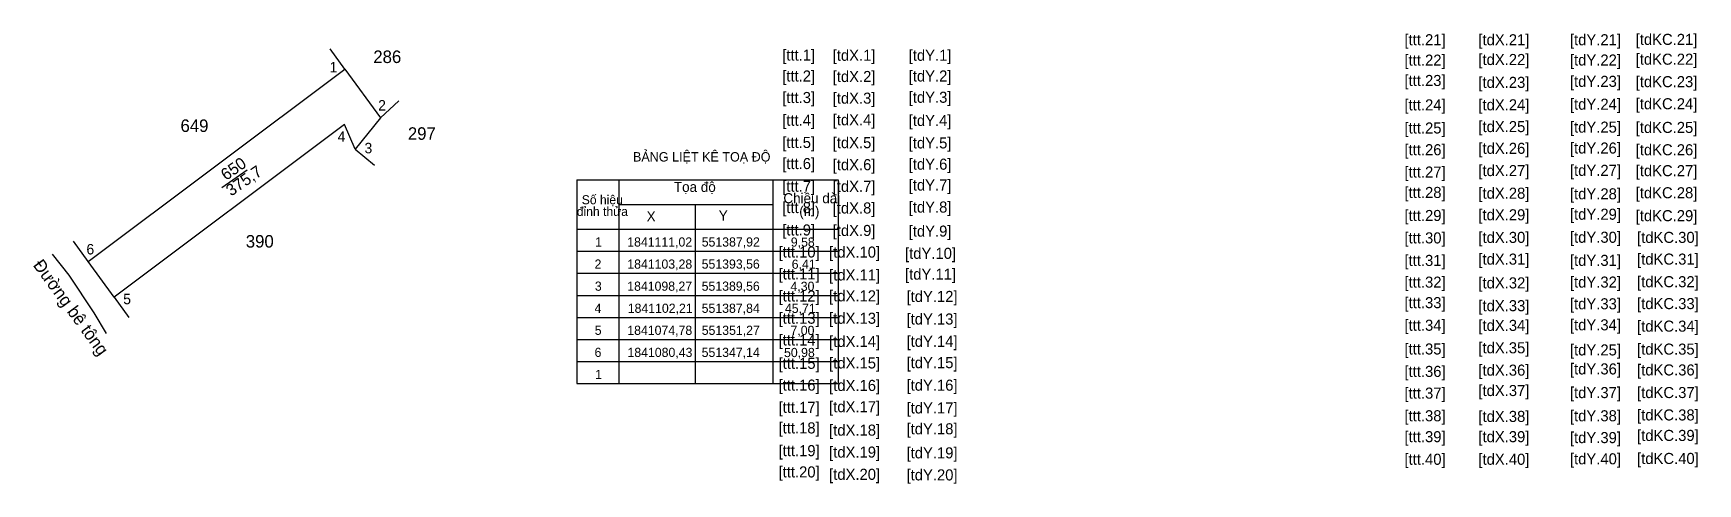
# Model space of a CAD drawing. Extents: x 551338 to 551603, y 1841045 to 1841117.
import ezdxf

# ---------------------------------------------------------------- set-up
doc = ezdxf.new("R2010")
doc.units = 0
doc.layers.add('Level 5', color=7, linetype='Continuous')
doc.layers.add('Level 52', color=7, linetype='Continuous')

msp = doc.modelspace()

# ---------------------------------------------------------------- linework, layer by layer
at = {"layer": 'Level 5'}
for p, q in [((551387.92, 1841111.02), (551385.58, 1841114.24)), ((551393.56, 1841103.28), (551396.5, 1841105.96)), ((551389.56, 1841098.27), (551392.62, 1841095.73)), ((551368.37, 1841092.21), (551372.42, 1841095.02)), ((551424.78, 1841093.44), (551424.78, 1841061.05)), ((551424.78, 1841093.44), (551466.24, 1841093.44)), ((551431.4, 1841093.44), (551431.4, 1841061.05)), ((551455.93, 1841061.05), (551455.93, 1841093.44)), ((551466.24, 1841093.44), (551466.24, 1841061.05)), ((551431.4, 1841089.51), (551455.93, 1841089.51)), ((551443.54, 1841089.51), (551443.54, 1841061.05)), ((551347.14, 1841080.43), (551344.81, 1841083.66)), ((551424.78, 1841085.6), (551466.24, 1841085.6)), ((551424.78, 1841082.09), (551466.24, 1841082.09)), ((551424.78, 1841078.58), (551466.24, 1841078.58)), ((551351.27, 1841074.78), (551353.62, 1841071.57)), ((551424.78, 1841075.07), (551466.24, 1841075.07)), ((551424.78, 1841071.57), (551466.24, 1841071.57)), ((551424.78, 1841068.06), (551466.24, 1841068.06)), ((551424.78, 1841064.55), (551466.24, 1841064.55)), ((551424.78, 1841061.05), (551466.24, 1841061.05))]:
    msp.add_line(p, q, dxfattribs=at)
msp.add_lwpolyline([(551347.14, 1841080.43), (551387.92, 1841111.02), (551393.56, 1841103.28), (551389.56, 1841098.27), (551387.84, 1841102.21), (551351.27, 1841074.78)], close=True, dxfattribs=at)
msp.add_lwpolyline([(551350.08, 1841069), (551348.09, 1841072.31), (551344.11, 1841078.28), (551341.46, 1841081.6)], dxfattribs=at)

# ---------------------------------------------------------------- texts
for s, height, p in [('286', 1.989, (551392.43, 1841111.98)), ('1', 1.66, (551385.49, 1841110.49)), ('2', 1.66, (551393.2, 1841104.43)), ('649', 1.989, (551361.81, 1841101.03)), ('4', 1.66, (551386.76, 1841099.46)), ('297', 1.989, (551397.92, 1841099.78)), ('3', 1.66, (551391.03, 1841097.64)), ('BẢNG LIỆT KÊ TOẠ ĐỘ', 1.4921, (551433.67, 1841096.33)), ('Tọa độ', 1.597, (551440.17, 1841091.5)), ('Chiều dài', 1.597, (551457.56, 1841089.71)), ('đỉnh thửa', 1.437, (551424.75, 1841087.68)), ('Số hiệu', 1.437, (551425.54, 1841089.54)), ('(m)', 1.597, (551460.08, 1841087.65)), ('X', 1.6, (551435.84, 1841086.81)), ('Y', 1.6, (551447.29, 1841086.96)), ('390', 1.989, (551372.18, 1841082.66)), ('1', 1.46, (551427.66, 1841082.82)), ('1841111,02', 1.459, (551432.76, 1841082.82)), ('551387,92', 1.459, (551444.59, 1841082.82)), ('9,58', 1.459, (551458.74, 1841082.8)), ('6', 1.66, (551346.87, 1841081.57)), ('2', 1.46, (551427.57, 1841079.31)), ('1841103,28', 1.459, (551432.77, 1841079.31)), ('551393,56', 1.459, (551444.58, 1841079.31)), ('6,41', 1.459, (551458.88, 1841079.29)), ('3', 1.46, (551427.62, 1841075.8)), ('1841098,27', 1.459, (551432.76, 1841075.8)), ('551389,56', 1.459, (551444.58, 1841075.8)), ('4,30', 1.459, (551458.69, 1841075.78)), ('5', 1.66, (551352.71, 1841073.66)), ('4', 1.46, (551427.57, 1841072.29)), ('1841102,21', 1.459, (551432.84, 1841072.29)), ('551387,84', 1.459, (551444.58, 1841072.29)), ('45,71', 1.459, (551457.8, 1841072.27)), ('5', 1.46, (551427.6, 1841068.79)), ('1841074,78', 1.459, (551432.77, 1841068.79)), ('551351,27', 1.459, (551444.59, 1841068.79)), ('7,00', 1.459, (551458.69, 1841068.77)), ('6', 1.46, (551427.57, 1841065.28)), ('1841080,43', 1.459, (551432.8, 1841065.28)), ('551347,14', 1.459, (551444.58, 1841065.28)), ('50,98', 1.459, (551457.66, 1841065.26)), ('1', 1.46, (551427.66, 1841061.77))]:
    msp.add_text(s, height=height, dxfattribs=at).set_placement(p)
for s, height, rotation, p in [('650', 1.865, 34.7721, (551369.04, 1841093.24)), ('375,7', 1.865, 34.7721, (551369.85, 1841090.74)), ('Đường bê tông', 1.9894, 306.1658, (551338.3, 1841079.86))]:
    msp.add_text(s, height=height, rotation=rotation, dxfattribs=at).set_placement(p)
at = {"layer": 'Level 52'}
for s, p in [('[ttt.21]', (551556.2, 1841114.8)), ('[tdX.21]', (551567.94, 1841114.8)), ('[tdY.21]', (551582.48, 1841114.8)), ('[tdKC.21]', (551592.92, 1841114.86)), ('[ttt.1]', (551457.37, 1841112.37)), ('[tdX.1]', (551465.39, 1841112.33)), ('[tdY.1]', (551477.46, 1841112.33)), ('[ttt.22]', (551556.2, 1841111.56)), ('[tdX.22]', (551567.94, 1841111.66)), ('[tdY.22]', (551582.48, 1841111.58)), ('[tdKC.22]', (551592.92, 1841111.71)), ('[ttt.2]', (551457.37, 1841109.04)), ('[tdX.2]', (551465.39, 1841108.96)), ('[tdY.2]', (551477.46, 1841109.04)), ('[ttt.23]', (551556.2, 1841108.33)), ('[tdY.23]', (551582.48, 1841108.19)), ('[tdKC.23]', (551592.92, 1841108.14)), ('[ttt.3]', (551457.37, 1841105.62)), ('[tdX.3]', (551465.39, 1841105.52)), ('[tdY.3]', (551477.46, 1841105.66)), ('[tdX.23]', (551567.94, 1841108.03)), ('[ttt.24]', (551556.2, 1841104.45)), ('[tdX.24]', (551567.94, 1841104.46)), ('[tdY.24]', (551582.48, 1841104.56)), ('[tdKC.24]', (551592.92, 1841104.63)), ('[ttt.4]', (551457.37, 1841102.01)), ('[tdX.4]', (551465.39, 1841102.08)), ('[tdY.4]', (551477.46, 1841101.98)), ('[ttt.25]', (551556.2, 1841100.78)), ('[tdX.25]', (551567.94, 1841101)), ('[tdY.25]', (551582.48, 1841100.92)), ('[tdKC.25]', (551592.92, 1841100.87)), ('[ttt.5]', (551457.37, 1841098.48)), ('[tdX.5]', (551465.39, 1841098.45)), ('[tdY.5]', (551477.46, 1841098.41)), ('[tdX.26]', (551567.94, 1841097.55)), ('[tdY.26]', (551582.48, 1841097.6)), ('[ttt.6]', (551457.37, 1841095.13)), ('[tdX.6]', (551465.39, 1841094.95)), ('[tdY.6]', (551477.46, 1841095.03)), ('[ttt.26]', (551556.2, 1841097.33)), ('[tdKC.26]', (551592.92, 1841097.32)), ('[ttt.27]', (551556.2, 1841093.78)), ('[tdX.27]', (551567.94, 1841094.01)), ('[tdY.27]', (551582.48, 1841094.05)), ('[tdKC.27]', (551592.92, 1841094)), ('[ttt.7]', (551457.37, 1841091.53)), ('[tdX.7]', (551465.39, 1841091.51)), ('[tdY.7]', (551477.46, 1841091.72)), ('[ttt.28]', (551556.2, 1841090.54)), ('[tdX.28]', (551567.94, 1841090.42)), ('[tdY.28]', (551582.48, 1841090.32)), ('[tdKC.28]', (551592.92, 1841090.49)), ('[ttt.8]', (551457.37, 1841088.14)), ('[tdX.8]', (551465.39, 1841088.07)), ('[tdY.8]', (551477.46, 1841088.22)), ('[tdX.29]', (551567.94, 1841086.99)), ('[tdY.29]', (551582.48, 1841087.08)), ('[ttt.9]', (551457.37, 1841084.58)), ('[tdX.9]', (551465.39, 1841084.5)), ('[tdY.9]', (551477.46, 1841084.4)), ('[ttt.29]', (551556.2, 1841086.88)), ('[tdKC.29]', (551592.92, 1841086.85)), ('[ttt.30]', (551556.2, 1841083.32)), ('[tdX.30]', (551567.94, 1841083.4)), ('[tdY.30]', (551582.48, 1841083.42)), ('[tdKC.30]', (551593.14, 1841083.4)), ('[ttt.10]', (551456.79, 1841081.08)), ('[tdX.10]', (551464.82, 1841081.06)), ('[tdY.10]', (551476.88, 1841080.87)), ('[ttt.31]', (551556.2, 1841079.74)), ('[tdX.31]', (551567.94, 1841079.95)), ('[tdY.31]', (551582.48, 1841079.75)), ('[tdKC.31]', (551593.14, 1841079.95)), ('[ttt.11]', (551456.79, 1841077.59)), ('[tdX.11]', (551464.82, 1841077.43)), ('[tdY.11]', (551476.88, 1841077.56)), ('[ttt.12]', (551456.79, 1841074.09)), ('[tdX.12]', (551464.82, 1841074.11)), ('[tdY.12]', (551477.12, 1841074.02)), ('[ttt.32]', (551556.2, 1841076.29)), ('[tdX.32]', (551567.94, 1841076.17)), ('[tdY.32]', (551582.48, 1841076.3)), ('[tdKC.32]', (551593.14, 1841076.36)), ('[ttt.33]', (551556.2, 1841073.03)), ('[tdX.33]', (551567.94, 1841072.55)), ('[tdY.33]', (551582.48, 1841072.85)), ('[tdKC.33]', (551593.14, 1841072.88)), ('[ttt.13]', (551456.79, 1841070.56)), ('[tdX.13]', (551464.82, 1841070.55)), ('[tdY.13]', (551477.12, 1841070.43)), ('[ttt.34]', (551556.2, 1841069.44)), ('[tdX.34]', (551567.94, 1841069.42)), ('[tdY.34]', (551582.48, 1841069.51)), ('[tdKC.34]', (551593.14, 1841069.3)), ('[ttt.14]', (551456.79, 1841067.1)), ('[tdX.14]', (551464.82, 1841066.87)), ('[tdY.14]', (551477.12, 1841066.89)), ('[tdX.35]', (551567.94, 1841065.86)), ('[ttt.15]', (551456.79, 1841063.39)), ('[tdX.15]', (551464.82, 1841063.45)), ('[tdY.15]', (551477.12, 1841063.5)), ('[ttt.35]', (551556.2, 1841065.67)), ('[tdY.25]', (551582.48, 1841065.52)), ('[tdKC.35]', (551593.14, 1841065.65)), ('[ttt.36]', (551556.2, 1841062.11)), ('[tdX.36]', (551567.94, 1841062.31)), ('[tdY.36]', (551582.48, 1841062.5)), ('[tdKC.36]', (551593.14, 1841062.34)), ('[ttt.16]', (551456.79, 1841059.93)), ('[tdX.16]', (551464.82, 1841059.88)), ('[tdY.16]', (551477.12, 1841059.92)), ('[ttt.37]', (551556.2, 1841058.66)), ('[tdX.37]', (551567.94, 1841059.07)), ('[tdY.37]', (551582.48, 1841058.74)), ('[tdKC.37]', (551593.14, 1841058.75)), ('[ttt.17]', (551456.79, 1841056.4)), ('[tdX.17]', (551464.82, 1841056.5)), ('[tdY.17]', (551477.12, 1841056.3)), ('[ttt.18]', (551456.79, 1841053.13)), ('[tdX.18]', (551464.82, 1841052.78)), ('[tdY.18]', (551477.12, 1841052.99)), ('[ttt.38]', (551556.2, 1841055.06)), ('[tdX.38]', (551567.94, 1841054.96)), ('[tdY.38]', (551582.48, 1841055.06)), ('[tdKC.38]', (551593.14, 1841055.19)), ('[ttt.39]', (551556.2, 1841051.74)), ('[tdX.39]', (551567.94, 1841051.74)), ('[tdY.39]', (551582.48, 1841051.59)), ('[tdKC.39]', (551593.14, 1841051.94)), ('[ttt.19]', (551456.79, 1841049.52)), ('[tdX.19]', (551464.82, 1841049.29)), ('[tdY.19]', (551477.12, 1841049.17)), ('[ttt.40]', (551556.2, 1841048.15)), ('[tdX.40]', (551567.94, 1841048.15)), ('[tdY.40]', (551582.48, 1841048.22)), ('[tdKC.40]', (551593.14, 1841048.28)), ('[ttt.20]', (551456.79, 1841046.14)), ('[tdX.20]', (551464.82, 1841045.76)), ('[tdY.20]', (551477.12, 1841045.67))]:
    msp.add_text(s, height=1.757, dxfattribs=at).set_placement(p)

doc.saveas('drawing.dxf')
